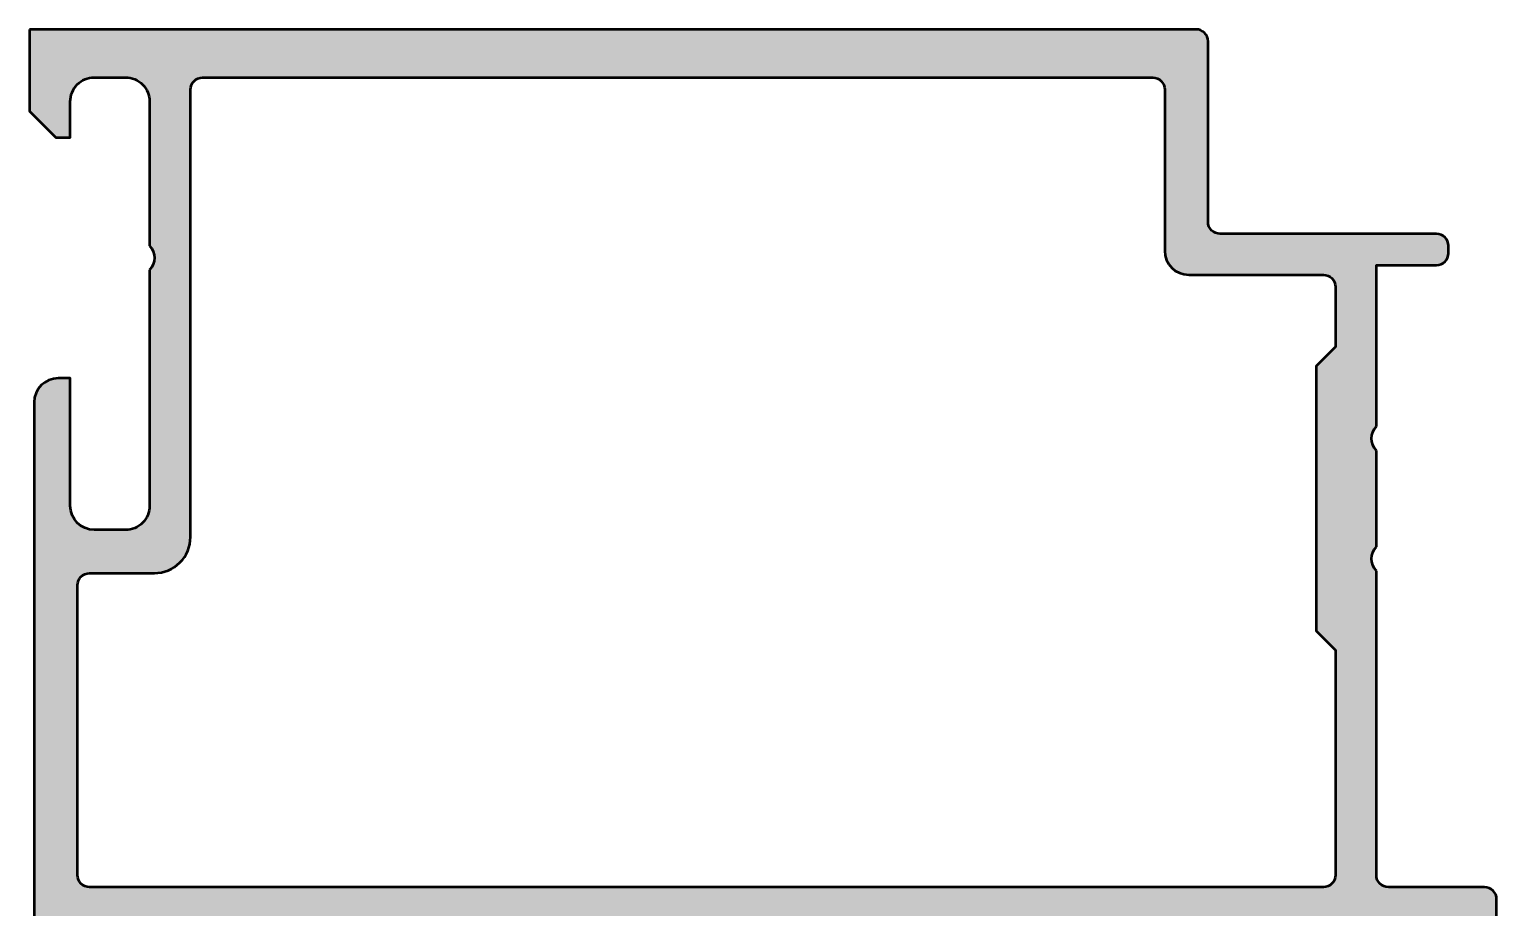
# Model space of a CAD drawing. Extents: x 0 to 79, y 0 to 100.
# Drawn here: x 0 to 61, y 63.5 to 100 of the extents above; entities that cross this region are included whole.
import ezdxf

# ---------------------------------------------------------------- set-up
doc = ezdxf.new("R2010")
doc.units = 0
doc.layers.add('0S-Alu contour', color=7, linetype='Continuous', lineweight=50)
doc.layers.add('0S-Alu hatch', color=252, linetype='Continuous', lineweight=25)

# ---------------------------------------------------------------- blocks, each defined once
blk = doc.blocks.new('430970__55410658_3A5E_46EC_8F12_C75AFB1026F4_')
at = {"layer": '0S-Alu hatch'}
h = blk.add_hatch(color=256, dxfattribs=at)
edge = h.paths.add_edge_path()
edge.add_line((-1.70431260074e-05, 99.98993887380553), (-1.70431260074e-05, 96.5899388738054))
edge.add_line((-1.70431260074e-05, 96.5899388738054), (1.099982956873901, 95.48993887380551))
edge.add_line((1.099982956873901, 95.48993887380551), (1.699982956874151, 95.48993887380551))
edge.add_line((1.699982956874151, 95.48993887380551), (1.699982956874151, 96.98993887380558))
edge.add_ellipse((2.699982956874106, 96.98993887380558), major_axis=(-0.9999999999999551, 0), ratio=1, start_angle=269.99999999999744, end_angle=360, ccw=False)
edge.add_line((2.699982956874151, 97.98993887380554), (3.999982956873992, 97.98993887380554))
edge.add_ellipse((3.999982956874003, 96.98993887380554), major_axis=(-0.9999999999999857, 0), ratio=1, start_angle=180, end_angle=270.0000000000006, ccw=False)
edge.add_line((4.999982956873992, 96.98993887380551), (4.999982956873992, 90.98993887380547))
edge.add_ellipse((4.474982956873919, 90.4899388738055), major_axis=(-0.7250000000000333, 0), ratio=1, start_angle=136.397181027302, end_angle=223.602818972698, ccw=False)
edge.add_line((4.999982956873992, 89.98993887380553), (4.999982956874106, 80.18993887380545))
edge.add_ellipse((3.999982956874133, 80.1899388738056), major_axis=(-0.9999999999999724, 0), ratio=1, start_angle=89.99999999999221, end_angle=180, ccw=False)
edge.add_line((3.999982956873997, 79.18993887380563), (2.699982956874035, 79.18993887380557))
edge.add_ellipse((2.699982956874086, 80.18993887380562), major_axis=(-1.000000000000042, 0), ratio=1, start_angle=0, end_angle=89.9999999999971, ccw=False)
edge.add_line((1.699982956874038, 80.18993887380563), (1.699982956874038, 85.48993887380551))
edge.add_line((1.699982956874038, 85.48993887380551), (1.199982956874037, 85.48993887380551))
edge.add_arc((1.199982956874066, 84.48993887380561), 0.9999999999999147, 90.00000000000163, 180)
edge.add_line((0.1999829568741514, 84.48993887380558), (0.1999829568740381, 66.66695257705501))
edge.add_line((0.1999829568740381, 66.66695257705501), (0.1999842269182465, 63.48750195167988))
edge.add_line((0.1999842269182465, 63.48750195167988), (0.1999702453614703, 62.48999999999998))
edge.add_ellipse((0.121133798818383, 62.22247940800693), major_axis=(-0.2788950563273787, 0), ratio=1, start_angle=178.8354106258897, end_angle=253.5801235804951, ccw=False)
edge.add_line((0.3999712453613711, 62.2168110000085), (0.3999712453613995, 61.76321700000833))
edge.add_ellipse((0.1211031497182247, 61.75755634053118), major_axis=(-0.2789255417371582, 0), ratio=1, start_angle=106.42459455536479, end_angle=181.1628700729054, ccw=False)
edge.add_line((0.1999702453614417, 61.49001300000824), (0.1999702453614702, 59.61000199999987))
edge.add_arc((0.4999702453614246, 59.61000199999979), 0.2999999999999545, 180, 269.9999999999943)
edge.add_line((0.4999702453613946, 59.31000199999984), (1.479944564404294, 59.31000199999985))
edge.add_arc((1.479944564404356, 59.61000199999975), 0.2999999999998906, 269.9999999999882, 360)
edge.add_line((1.779944564404247, 59.61000199999975), (1.779944564404217, 62.36999999999993))
edge.add_ellipse((1.899944564404079, 62.36999999999994), major_axis=(-0.1199999999998615, 0), ratio=1, start_angle=269.9999999999757, end_angle=360, ccw=False)
edge.add_line((1.89994456440413, 62.48999999999981), (6.199970245361472, 62.49000000000004))
edge.add_ellipse((6.199970245361464, 61.99000000000003), major_axis=(-0.5000000000000071, 0), ratio=1, start_angle=180, end_angle=269.9999999999991, ccw=False)
edge.add_line((6.69997024536147, 61.99000000000004), (6.699970245361469, 61.29000000000004))
edge.add_line((6.699970245361469, 61.29000000000004), (5.318474787739117, 58.89717967697251))
edge.add_arc((5.438090030009777, 58.82811978464832), 0.1381197846483124, 149.9999999999897, 275.6225775507777)
edge.add_arc((4.961747004187923, 63.66660886184778), 4.999999999999936, 275.6225775507903, 342.2515836439267)
edge.add_ellipse((10.19988649963936, 61.99002680466519), major_axis=(-0.4999120691403375, 0), ratio=1, start_angle=270.0000000000287, end_angle=342.25158364396225, ccw=False)
edge.add_line((10.19988649963911, 62.48993887380553), (51.00005808385077, 62.48993887380553))
edge.add_ellipse((51.00005808385075, 61.99002680466547), major_axis=(-0.4999120691400591, 0), ratio=1, start_angle=197.7484163560726, end_angle=269.9999999999984, ccw=False)
edge.add_arc((56.23819757930234, 63.66660886184815), 5.00000000000038, 197.7484163560703, 264.3774224492067)
edge.add_arc((55.76185455348019, 58.82811978464825), 0.1381197846482856, 264.3774224492164, 390.0000000000092)
edge.add_line((55.88146979575083, 58.89717967697242), (54.49997433812848, 61.28999999999999))
edge.add_line((54.49997433812848, 61.28999999999999), (54.49997433812848, 61.98999999999998))
edge.add_ellipse((54.99997433812847, 61.98999999999998), major_axis=(-0.4999999999999929, 0), ratio=1, start_angle=269.9999999999984, end_angle=360, ccw=False)
edge.add_line((54.99997433812849, 62.48999999999998), (59.30000001908563, 62.48999999999998))
edge.add_ellipse((59.30000001908553, 62.37), major_axis=(-0.1199999999999761, 0), ratio=1, start_angle=180, end_angle=269.9999999999525, ccw=False)
edge.add_line((59.42000001908551, 62.36999999999987), (59.4200000190855, 59.61000199999968))
edge.add_arc((59.7200000190854, 59.61000199999968), 0.2999999999998977, 180, 270.0000000000108)
edge.add_line((59.72000001908546, 59.31000199999979), (60.69997433812833, 59.31000199999981))
edge.add_arc((60.69997433812833, 59.61000199999975), 0.2999999999999474, 270, 360)
edge.add_line((60.99997433812827, 59.61000199999981), (60.99997433812829, 61.49001300000819))
edge.add_ellipse((61.07884143377155, 61.75755634053113), major_axis=(-0.2789255417371861, 0), ratio=1, start_angle=-1.162870072900887, end_angle=73.57540544462603, ccw=False)
edge.add_line((60.79997333812835, 61.76321700000826), (60.79997333812835, 62.21681100000843))
edge.add_ellipse((61.07881078467135, 62.22247940800687), major_axis=(-0.2788950563273894, 0), ratio=1, start_angle=-73.58012358049888, end_angle=1.1645893741102782, ccw=False)
edge.add_line((60.99997433812828, 62.48999999999993), (60.9999603565715, 63.48750195268249))
edge.add_line((60.9999603565715, 63.48750195268249), (60.99995982478767, 63.83996200589203))
edge.add_arc((60.49998295687405, 63.83996200589198), 0.499976867913631, 0, 90.00000000000651)
edge.add_line((60.49998295687399, 64.33993887380561), (56.49998295687399, 64.33993887380561))
edge.add_ellipse((56.49998295687407, 64.83993887380569), major_axis=(-0.5000000000000853, 0), ratio=1, start_angle=0, end_angle=89.99999999999022, ccw=False)
edge.add_line((55.99998295687399, 64.83993887380576), (55.99998295687399, 77.48993887380553))
edge.add_ellipse((56.52500991086667, 77.98993887380553), major_axis=(-0.7250195186467954, 0), ratio=1, start_angle=-43.60134995159018, end_angle=43.60134995159018, ccw=False)
edge.add_line((55.99998295687399, 78.48993887380553), (55.99998295687399, 82.48991140798532))
edge.add_ellipse((56.52500991086667, 82.98991140798532), major_axis=(-0.7250195186467954, 0), ratio=1, start_angle=-43.60134995159018, end_angle=43.60134995159018, ccw=False)
edge.add_line((55.99998295687399, 83.4899114079853), (55.99998295687399, 90.18993887380557))
edge.add_line((55.99998295687399, 90.18993887380557), (58.49998295687398, 90.18993887380557))
edge.add_arc((58.49998295687395, 90.6899388738056), 0.5000000000000285, 270.0000000000025, 360)
edge.add_line((58.99998295687399, 90.6899388738056), (58.99998295687399, 90.98993887380553))
edge.add_arc((58.49998295687405, 90.98993887380558), 0.4999999999999432, 0, 89.99999999999265)
edge.add_line((58.49998295687411, 91.48993887380553), (49.49998295687399, 91.48993887380553))
edge.add_ellipse((49.49998295687398, 91.98993887380551), major_axis=(-0.4999999999999858, 0), ratio=1, start_angle=0, end_angle=90.0000000000008, ccw=False)
edge.add_line((48.99998295687399, 91.98993887380547), (48.9999829568741, 99.48993887380547))
edge.add_arc((48.49998295687408, 99.48993887380551), 0.5000000000000285, 0, 89.99999999999675)
edge.add_line((48.4999829568741, 99.98993887380553), (-1.70431260074e-05, 99.98993887380553))
edge = h.paths.add_edge_path()
edge.add_arc((5.199982956874052, 78.88993887380538), 1.499999999999985, 269.9999999999995, 360)
edge.add_line((6.699982956874038, 78.8899388738055), (6.69998295687381, 97.48993887380553))
edge.add_ellipse((7.199982956873981, 97.48993887380534), major_axis=(-0.5000000000001706, 0), ratio=1, start_angle=269.99999999996743, end_angle=360, ccw=False)
edge.add_line((7.199982956874265, 97.98993887380554), (46.69998295687403, 97.98993887380554))
edge.add_ellipse((46.69998295687403, 97.48993887380553), major_axis=(-0.5, 0), ratio=1, start_angle=180, end_angle=270, ccw=False)
edge.add_line((47.19998295687403, 97.48993887380553), (47.19998295687381, 90.78993887380565))
edge.add_arc((48.19998295687383, 90.78993887380562), 1.000000000000028, 180, 269.9999999999984)
edge.add_line((48.19998295687381, 89.7899388738056), (53.79998731643699, 89.78993887380553))
edge.add_ellipse((53.79998731643697, 89.28993887380577), major_axis=(-0.4999999999997869, 0), ratio=1, start_angle=180, end_angle=269.9999999999984, ccw=False)
edge.add_line((54.29998731643675, 89.2899388738057), (54.29998731643675, 86.78993525038695))
edge.add_line((54.29998731643675, 86.78993525038695), (53.49998295687399, 85.9899308908243))
edge.add_line((53.49998295687399, 85.9899308908243), (53.49998295687399, 74.98992489246174))
edge.add_line((53.49998295687399, 74.98992489246174), (54.29998731643675, 74.18992053289892))
edge.add_line((54.29998731643675, 74.18992053289892), (54.29998731643675, 64.8399388738056))
edge.add_ellipse((53.79998731643664, 64.83993887380572), major_axis=(-0.5000000000001137, 0), ratio=1, start_angle=89.99999999998698, end_angle=180, ccw=False)
edge.add_line((53.79998731643652, 64.33993887380561), (2.49998295687422, 64.33993887380561))
edge.add_ellipse((2.499982956874077, 64.83993887380569), major_axis=(-0.5000000000000853, 0), ratio=1, start_angle=0, end_angle=90.0000000000162, ccw=False)
edge.add_line((1.999982956873992, 64.83993887380555), (1.999982956873992, 76.88993887380539))
edge.add_ellipse((2.499982956874021, 76.88993887380542), major_axis=(-0.5000000000000285, 0), ratio=1, start_angle=270.00000000000324, end_angle=360, ccw=False)
edge.add_line((2.499982956873992, 77.38993887380543), (5.199982956874038, 77.38993887380539))
at = {"layer": '0S-Alu contour', "color": 7}
for points in [[(-1.70431260074e-05, 99.98993887380553), (-1.70431260074e-05, 96.5899388738054), (1.099982956873901, 95.48993887380551), (1.699982956874151, 95.48993887380551), (1.699982956874151, 96.98993887380558)], [(48.4999829568741, 99.98993887380553), (-1.70431260074e-05, 99.98993887380553)], [(48.99998295687399, 91.98993887380547), (48.9999829568741, 99.48993887380547)], [(2.699982956874151, 97.98993887380554), (3.999982956873992, 97.98993887380554)], [(7.199982956874265, 97.98993887380554), (46.69998295687403, 97.98993887380554)], [(6.699982956874038, 78.8899388738055), (6.69998295687381, 97.48993887380553)], [(47.19998295687403, 97.48993887380553), (47.19998295687381, 90.78993887380565)], [(4.999982956873992, 96.98993887380551), (4.999982956873992, 90.98993887380547)], [(58.49998295687411, 91.48993887380553), (49.49998295687399, 91.48993887380553)], [(58.99998295687399, 90.6899388738056), (58.99998295687399, 90.98993887380553)], [(4.999982956873992, 89.98993887380553), (4.999982956874106, 80.18993887380545)], [(48.19998295687381, 89.7899388738056), (53.79998731643699, 89.78993887380553)], [(55.99998295687399, 83.4899114079853), (55.99998295687399, 90.18993887380557), (58.49998295687398, 90.18993887380557)], [(54.29998731643675, 89.2899388738057), (54.29998731643675, 86.78993525038695), (53.49998295687399, 85.9899308908243), (53.49998295687399, 74.98992489246174), (54.29998731643675, 74.18992053289892), (54.29998731643675, 64.8399388738056)], [(1.699982956874038, 80.18993887380563), (1.699982956874038, 85.48993887380551), (1.199982956874037, 85.48993887380551)], [(0.1999829568741514, 84.48993887380558), (0.1999829568740381, 66.66695257705501), (0.1999842269182465, 63.48750195167988), (0.1999702453614703, 62.48999999999998)], [(55.99998295687399, 78.48993887380553), (55.99998295687399, 82.48991140798532)], [(3.999982956873997, 79.18993887380563), (2.699982956874035, 79.18993887380557)], [(55.99998295687399, 64.83993887380576), (55.99998295687399, 77.48993887380553)], [(1.999982956873992, 64.83993887380555), (1.999982956873992, 76.88993887380539)], [(2.499982956873992, 77.38993887380543), (5.199982956874038, 77.38993887380539)], [(53.79998731643652, 64.33993887380561), (2.49998295687422, 64.33993887380561)], [(60.49998295687399, 64.33993887380561), (56.49998295687399, 64.33993887380561)], [(60.99997433812828, 62.48999999999993), (60.9999603565715, 63.48750195268249), (60.99995982478767, 63.83996200589203)], [(1.779944564404247, 59.61000199999975), (1.779944564404217, 62.36999999999993)], [(1.89994456440413, 62.48999999999981), (6.199970245361472, 62.49000000000004)], [(10.19988649963911, 62.48993887380553), (51.00005808385077, 62.48993887380553)], [(54.99997433812849, 62.48999999999998), (59.30000001908563, 62.48999999999998)], [(59.42000001908551, 62.36999999999987), (59.4200000190855, 59.61000199999968)], [(0.3999712453613711, 62.2168110000085), (0.3999712453613995, 61.76321700000833)], [(6.69997024536147, 61.99000000000004), (6.699970245361469, 61.29000000000004), (5.318474787739117, 58.89717967697251)], [(55.88146979575083, 58.89717967697242), (54.49997433812848, 61.28999999999999), (54.49997433812848, 61.98999999999998)], [(60.79997333812835, 61.76321700000826), (60.79997333812835, 62.21681100000843)], [(0.1999702453614417, 61.49001300000824), (0.1999702453614702, 59.61000199999987)], [(60.99997433812827, 59.61000199999981), (60.99997433812829, 61.49001300000819)], [(0.4999702453613946, 59.31000199999984), (1.479944564404294, 59.31000199999985)], [(59.72000001908546, 59.31000199999979), (60.69997433812833, 59.31000199999981)]]:
    blk.add_lwpolyline(points, dxfattribs=at)
for centre, radius, start, end in [((48.49998295687408, 99.48993887380551), 0.5000000000000285, 0, 89.99999999999675), ((58.49998295687405, 90.98993887380558), 0.4999999999999432, 0, 89.99999999999265), ((48.19998295687383, 90.78993887380562), 1.000000000000028, 180, 269.9999999999984), ((58.49998295687395, 90.6899388738056), 0.5000000000000285, 270.0000000000025, 0), ((1.199982956874066, 84.48993887380561), 0.9999999999999147, 90.00000000000163, 180), ((5.199982956874052, 78.88993887380538), 1.499999999999985, 269.9999999999995, 0), ((60.49998295687405, 63.83996200589198), 0.499976867913631, 0, 90.00000000000651), ((4.961747004187923, 63.66660886184778), 4.999999999999936, 275.6225775507903, 342.2515836439267), ((56.23819757930234, 63.66660886184815), 5.00000000000038, 197.7484163560703, 264.3774224492067), ((0.4999702453614246, 59.61000199999979), 0.2999999999999545, 180, 269.9999999999943), ((1.479944564404356, 59.61000199999975), 0.2999999999998906, 269.9999999999882, 0), ((59.7200000190854, 59.61000199999968), 0.2999999999998977, 180, 270.0000000000108), ((60.69997433812833, 59.61000199999975), 0.2999999999999474, 270, 0), ((5.438090030009777, 58.82811978464832), 0.1381197846483124, 149.9999999999897, 275.6225775507777), ((55.76185455348019, 58.82811978464825), 0.1381197846482856, 264.3774224492164, 30.00000000000925)]:
    blk.add_arc(centre, radius, start, end, dxfattribs=at)
at = {"layer": '0S-Alu contour', "color": 7, "extrusion": (0, 0, -1)}
for centre, radius, start, end in [((-2.699982956874106, 96.98993887380558), 0.9999999999999551, 0, 90.00000000000254), ((-3.999982956874003, 96.98993887380554), 0.9999999999999857, 89.99999999999939, 180), ((-7.199982956873981, 97.48993887380534), 0.5000000000001706, 0, 90.00000000003257), ((-46.69998295687403, 97.48993887380553), 0.5, 90, 180), ((-49.49998295687398, 91.98993887380551), 0.4999999999999858, 269.9999999999992, 0), ((-4.474982956873919, 90.4899388738055), 0.7250000000000334, 136.397181027302, 223.602818972698), ((-53.79998731643697, 89.28993887380577), 0.4999999999997869, 90.0000000000016, 180), ((-56.52500991086667, 82.98991140798532), 0.7250195186467954, 316.3986500484098, 43.60134995159028), ((-2.699982956874086, 80.18993887380562), 1.000000000000042, 270.0000000000029, 0), ((-3.999982956874133, 80.1899388738056), 0.9999999999999724, 180, 270.0000000000078), ((-56.52500991086667, 77.98993887380553), 0.7250195186467954, 316.3986500484098, 43.60134995159028), ((-2.499982956874021, 76.88993887380542), 0.5000000000000285, 0, 89.99999999999675), ((-2.499982956874077, 64.83993887380569), 0.5000000000000853, 269.9999999999838, 0), ((-53.79998731643664, 64.83993887380572), 0.5000000000001137, 180, 270.000000000013), ((-56.49998295687407, 64.83993887380569), 0.5000000000000853, 270.0000000000098, 0), ((-0.121133798818383, 62.22247940800693), 0.2788950563273787, 106.4198764195049, 181.1645893741104), ((-1.899944564404079, 62.36999999999994), 0.1199999999998615, 0, 90.00000000002429), ((-6.199970245361464, 61.99000000000003), 0.5000000000000071, 90.0000000000009, 180), ((-10.19988649963936, 61.99002680466519), 0.4999120691403376, 17.74841635603773, 89.9999999999713), ((-51.00005808385075, 61.99002680466547), 0.4999120691400592, 90.0000000000016, 162.2515836439274), ((-54.99997433812847, 61.98999999999998), 0.4999999999999929, 0, 90.0000000000016), ((-59.30000001908553, 62.37), 0.1199999999999761, 90.0000000000475, 180), ((-61.07881078467135, 62.22247940800687), 0.2788950563273894, 358.8354106258897, 73.58012358049896), ((-0.1211031497182247, 61.75755634053118), 0.2789255417371582, 178.8371299270946, 253.5754054446352), ((-61.07884143377155, 61.75755634053113), 0.2789255417371861, 286.424594555374, 1.162870072900956)]:
    blk.add_arc(centre, radius, start, end, dxfattribs=at)
blk = doc.blocks.new('430780__16A3631D_4B16_4FE7_8B31_62C17541E049_')
at = {"layer": '0S-Alu contour', "color": 7}
blk.add_blockref('430970__55410658_3A5E_46EC_8F12_C75AFB1026F4_', (0, 0), dxfattribs=at)

msp = doc.modelspace()

# ---------------------------------------------------------------- block references
at = {"layer": '0S-Alu contour', "color": 7}
msp.add_blockref('430780__16A3631D_4B16_4FE7_8B31_62C17541E049_', (0, 0), dxfattribs=at)

doc.saveas('drawing.dxf')
